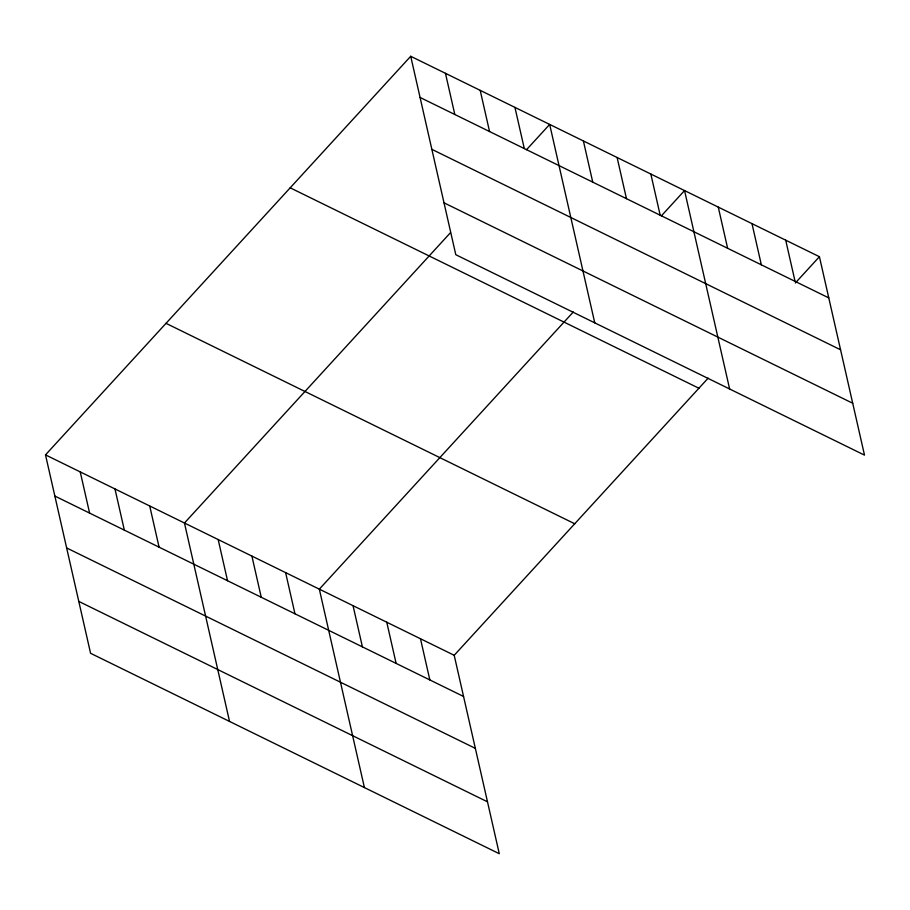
<?xml version="1.0" encoding="UTF-8"?>
<svg xmlns="http://www.w3.org/2000/svg" width="910" height="910" viewBox="0 0 910 910"><rect width="100%" height="100%" fill="white"/><g stroke="black" fill="none" stroke-linecap="round" stroke-linejoin="round"><path stroke-width="1.36" d="M45.5 454.875L454.204 655.291L499.283 853.716L90.579 653.289L45.5 454.875L410.717 56.283L819.421 256.711L864.5 455.125L455.796 254.709L410.717 56.283M450.473 232.687L184.457 523.011L229.536 721.437M526.503 149.729L549.674 124.431L594.753 322.845M573.3 311.982L319.33 589.157L364.409 787.571M661.377 215.863L684.547 190.565L729.627 388.991M454.204 655.291L708.173 378.128M795.317 283.01L819.421 256.711M420.079 97.461L828.771 297.888M431.863 149.354L840.567 349.781M444.012 202.816L852.715 403.244M290.199 187.824L698.903 388.24M166.018 323.334L574.722 523.762M54.85 496.052L463.554 696.468M66.646 547.945L475.35 748.361M78.795 601.408L487.487 801.824M785.705 240.172L795.056 281.349M751.99 223.632L761.34 264.821M718.263 207.105L727.625 248.282M650.832 174.037L660.182 215.215M617.116 157.498L626.467 198.676M583.39 140.959L592.751 182.148M514.935 107.391L524.297 148.569M480.196 90.363L489.557 131.541M445.456 73.323L454.818 114.501M420.488 638.763L429.838 679.941M386.761 622.224L396.123 663.401M353.046 605.685L362.408 646.862M285.615 572.617L294.965 613.795M251.899 556.09L261.25 597.267M218.173 539.55L227.534 580.728M149.718 505.983L159.079 547.16M114.978 488.943L124.34 530.12M80.239 471.903L89.601 513.092"/></g></svg>
